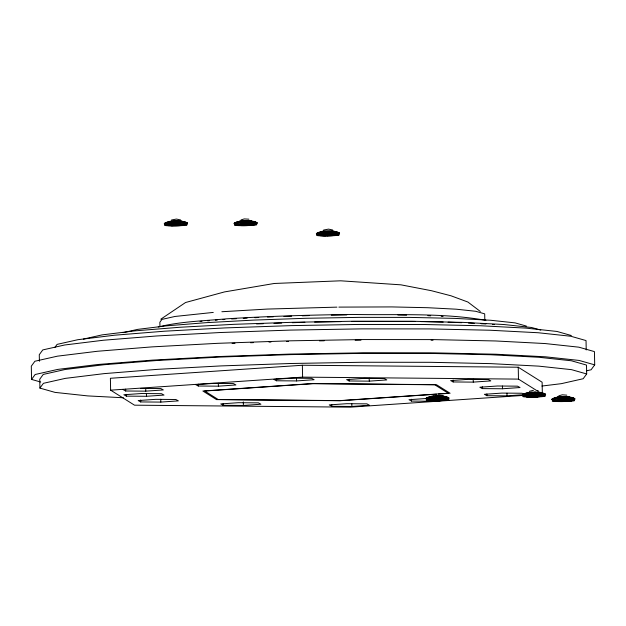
<?xml version="1.0" encoding="UTF-8"?>
<svg xmlns="http://www.w3.org/2000/svg" width="626" height="626" viewBox="0 0 626 626"><rect width="100%" height="100%" fill="white"/><g stroke="black" fill="none" stroke-linecap="round" stroke-linejoin="round"><path stroke-width="0.94" d="M169.904 225.634L169.372 225.595L169.967 225.516M169.411 225.462L167.588 225.47L169.45 225.563M175.233 224.108L173.785 224.077M237.168 224.804L240.329 224.538L238.537 224.601M239.195 225.25L236.362 224.961L237.434 224.867M240.947 225.258L240.157 225.423M245.016 223.897L243.24 223.944M239.234 225.352L249.265 225.274M322.844 231.268L323.29 231.088M321.537 235.619L322.46 235.689M430.931 400.358C425.641 400.311 436.173 400.523 430.899 400.476M525.66 396.195L528.704 395.953L526.92 396.008M531.568 395.327L533.321 395.327M537.836 396.657L536.012 396.688L537.64 396.688M555.559 400.726L558.048 400.46L556.256 400.515M557.703 401.219L556.866 401.305L567.524 401.031L562.391 401.289L564.222 401.258L563.619 401.329M559.597 400.984L560.786 400.992M560.982 399.818L562.735 399.818M567.179 401.164L565.348 401.196L567.109 401.18M54.9 347.391L57.115 344.378L77.835 339.707L114.55 335.207L164.763 331.185L225.039 327.914L291.286 325.614L358.98 324.448L423.512 324.495L480.478 325.747L526.004 328.118L556.983 331.451L571.303 335.52M31.558 379.419L35.158 374.497L57.709 369.41L97.664 364.52L152.298 360.138L217.895 356.577L289.987 354.081L363.651 352.814L433.873 352.861L495.87 354.222L545.403 356.804L579.113 360.435L594.7 364.856L594.442 351.609L578.862 347.18L545.152 343.549L495.612 340.967L433.622 339.605L363.401 339.558L289.728 340.826L217.645 343.322L152.048 346.882L97.406 351.264L57.451 356.163L34.907 361.241L31.3 366.163L31.558 379.419L40.721 382.024M39.915 388.097L43.421 383.315L65.307 378.378L104.104 373.628L157.149 369.371L220.837 365.92L290.832 363.495L362.352 362.258L430.531 362.305L490.721 363.628L538.814 366.14L571.546 369.661L586.679 373.957L586.507 365.068L571.374 360.772L538.65 357.25L490.549 354.746L430.359 353.424L362.18 353.377L290.66 354.606L220.673 357.031L156.977 360.49L103.932 364.739L65.143 369.489L43.249 374.426L39.751 379.207L39.915 388.097L55.049 392.392L87.781 395.914L123.369 397.768M586.679 373.957L583.174 378.738L561.287 383.675L541.889 386.046M594.7 364.856L591.093 369.778L586.398 370.842M160.788 319.197L185.546 302.514L224.491 291.919L274.305 283.468L340.693 280.808L400.969 284.838L431.431 290.714L451.017 295.801L467.88 302.029L480.33 311.458M241.088 219.882L244.257 218.928L248.898 219.178M240.024 221.252L251.48 221.064L250.455 221.307M442.973 396.297L442.058 395.961M529.471 391.289L533.508 390.28M539.612 392.596L538.696 392.267M558.807 395.796L562.359 394.81L566.804 395.162M557.743 397.166L565.137 396.681L568.956 397.103M171.508 219.992L176.446 219.061L180.578 219.937M323.595 230.047L328.525 229.116L332.664 230M171.203 221.033L171.054 221.291M179.631 225.477L171.117 225.548L179.693 225.438L178.684 225.399M237.051 224.789C240.071 224.906 234.21 225.282 238.154 225.133M249.391 225.258L249.805 225.117L240.994 225.337M322.539 234.46L321.545 234.515M321.428 235.532L319.675 235.532L322.054 235.579M429.499 399.881C426.729 399.865 432.222 399.967 429.561 399.771M528.97 392.322L529.361 392.236M528.97 392.612L529.369 392.518M526.975 396.172L524.893 396.015M527.499 396.681C522.507 396.571 532.444 396.868 527.608 396.767M537.765 396.673L538.18 396.524L529.275 396.751L537.789 396.688M558.306 396.829L558.705 396.743M558.314 397.119L558.705 397.025M556.084 401.235L556.913 401.172L554.08 400.875L555.919 400.828L554.253 401.031L555.481 401.078M556.318 400.679L554.566 400.671L555.395 400.609M558.697 401.274L557.876 401.344M83.43 339.089L102.007 334.902L134.926 330.864L179.944 327.257L233.991 324.323L293.391 322.265L354.081 321.224L411.939 321.263L463.021 322.382L503.836 324.511L531.607 327.5L540.786 330.105M123.103 332.656L137.618 329.386L166.539 325.841L206.095 322.672L253.593 320.097L305.778 318.29L359.113 317.366L409.952 317.405L454.828 318.391L490.698 320.262L515.104 322.891L526.388 326.091M158.229 326.999C180.499 321.451 203.63 320.958 226.385 318.83C268.413 316.216 310.504 314.933 352.602 314.455C396.97 315.301 442.089 312.64 485.925 320.324M182.448 224.687L185.069 224.812L183.175 224.64L184.208 224.679L183.825 224.742M325.896 235.681L324.464 235.728M439.577 400.335L441.001 400.382M323.352 231.276L333.783 231.33M434.037 396.008L432.073 396.469M170.327 224.413L169.231 224.452M183.614 224.413L184.467 224.507M179.482 225.485L178.613 225.524M246.378 223.803L246.073 223.834A11.119 0.736 -1.1 0 0 235.266 224.961M320.762 234.664L319.143 234.64L320.809 234.586M213.27 312.421L174.944 316.466L161.938 319.401L159.857 322.241L159.943 326.662M221.87 311.732L267.349 309.064L336.937 307.139M200.054 321.443L201.963 321.295M207.691 320.833L209.6 320.684M215.336 320.222L217.245 320.066M222.973 319.612L224.883 319.456M525.605 396.117L526.137 396.188M542.335 393.198L542.124 382.228L518.242 367.219L302.374 365.248L110.395 378.276L110.622 390.162L134.504 405.178L350.372 407.15L522.866 395.436M110.622 390.162L302.601 377.134L518.469 379.106L537.413 391.007M123.142 389.615L125.677 391L145.788 391.156L163.355 389.935L160.819 388.558L140.709 388.402M218.38 386.179L235.947 384.959L233.404 383.574L213.302 383.417L195.727 384.638L198.27 386.015L218.38 386.179L218.325 383.292M296.567 380.929L314.135 379.716L311.599 378.331L291.489 378.174L273.922 379.395L276.457 380.772L296.567 380.929L296.513 378.135M146.476 396.289L164.043 395.069L161.5 393.691L141.39 393.527L123.823 394.748L126.366 396.133L146.476 396.289L146.421 393.59M369.238 381.148L386.813 379.927L384.27 378.55L364.16 378.386L346.593 379.606L349.136 380.984L369.238 381.148L369.183 378.276M160.812 402.095L178.379 400.875L175.836 399.498L155.725 399.333L138.158 400.554L140.701 401.939L160.812 402.095L160.757 399.271M473.256 382.118L490.823 380.898L488.288 379.512L468.178 379.356L450.61 380.577L453.146 381.954L473.256 382.118L473.201 379.231M243.373 405.452L260.94 404.232L258.405 402.854L238.295 402.698L220.728 403.919L223.271 405.296L243.373 405.452L243.311 401.908M502.475 388.762L520.042 387.541L517.506 386.164L497.396 386.007L479.829 387.22L482.372 388.605L502.475 388.762L502.428 386.031M436.486 394.2L340.168 400.734L216.541 399.607L202.863 391.007L312.812 383.542L436.432 384.677L450.11 393.269L438.435 394.067M425.625 398.551L408.981 399.701L411.525 401.086L431.627 401.243L449.194 400.022L447.504 399.106M351.875 406.446L369.442 405.225L366.899 403.848L346.788 403.692L329.221 404.905L331.764 406.29L351.875 406.446L351.82 403.778M523.735 394.169L522.045 393.253L501.935 393.089L484.368 394.31L486.903 395.687L507.013 395.851L522.733 394.756M236.902 224.687L238.193 224.531L236.996 224.421M231.597 318.97L236.448 318.704M243.24 318.337L247.121 318.125M254.884 317.703L258.765 317.492M429.655 399.795L429.092 399.771L429.546 399.701M442.332 400.155L443.779 400.178L442.95 400.257A6.025 0.399 -1.1 0 1 433.239 400.718A6.025 0.399 -1.1 0 1 435 399.998A6.025 0.399 -1.1 0 1 443.028 400.288L442.269 400.257M532.257 392.228L528.712 392.776M267.498 317.022L273.304 316.819M283.938 316.451L291.677 316.185M302.311 315.817L309.08 315.582M256.566 323.939L263.327 323.705M273.961 323.337L281.692 323.071M292.326 322.703L304.885 322.265M232.082 343.377L235 343.275M250.549 342.735L253.467 342.633M269.024 342.093L270.964 342.023M286.52 341.483L288.461 341.42M174.247 224.437C171.704 224.648 176.97 224.335 174.411 224.554M167.588 225.203L168.417 225.117L166.586 225.149L168.582 225.29L166.751 225.321L167.58 225.25M183.614 224.75L182.424 224.734M241.425 223.975C238.882 224.186 244.148 223.865 241.597 224.092M246.597 223.787L247.301 223.779M249.14 223.772L250.22 223.772M236.957 224.499L237.434 224.491M238.076 224.421L237.598 224.429M243.068 225.078L241.824 225.047M238.365 225.321L239.985 225.305M319.667 235.259C319.839 234.68 321.975 235.259 319.902 235.079M319.667 235.313L318.83 235.399L320.668 235.353L318.673 235.212L319.737 235.141M534.972 395.202L535.676 395.186M537.523 395.186L538.595 395.186M432.926 399.091L434.17 399.114L432.863 399.2M438.333 398.895L439.037 398.887M532.405 395.64C529.893 395.843 535.12 395.546 532.569 395.757M440.876 398.879L441.956 398.879M537.757 395.554C535.222 395.765 540.488 395.468 537.93 395.671M525.817 396.281C522.741 396.415 528.735 396.43 525.425 396.195M542.327 395.898C545.825 396 538.736 395.875 542.226 395.976M443.544 399.325C441.001 399.537 446.275 399.231 443.709 399.443M429.585 399.912L430.931 399.959L428.106 400.045L429.937 400.022L429.021 399.897M445.751 399.411L446.581 399.333L444.695 399.545L446.588 399.717L445.282 399.803M445.689 399.591L446.526 399.513L444.796 399.396L446.518 399.13L444.757 399.145L445.681 399.216M445.587 399.678L443.897 400.006L445.203 399.92M559.143 399.889C556.639 400.092 561.858 399.795 559.315 400.006M566.859 399.693L567.931 399.693M558.102 400.953L557.03 400.953M563.611 400.953L562.539 400.953M435.618 395.929L440.767 395.898M173.058 225.673L172.377 225.673M237.285 224.789L237.919 224.687M251.284 225.024C248.225 225.164 253.632 225.157 251.284 225.024A11.119 0.736 -1.1 0 1 236.612 225.11M336.256 234.75L335.246 234.719L337.156 234.875L336.154 234.836M327.969 235.689L327.288 235.689M338.869 307.108L391.923 306.92L427.683 307.71L456.26 309.197L475.705 311.286L484.696 313.845L484.814 320.027M331.295 315.199L346.741 314.933M314.581 322.077L340.763 321.631M351.429 321.443L414.905 321.451M319.401 340.849L324.237 340.771M355.161 340.239L360.959 340.137M525.496 396.031L526.294 396.094M435.923 399.075L435.453 399.075M571.671 400.405L570.669 400.366L572.571 400.523L571.569 400.491M568.752 400.57L569.754 400.609L568.682 400.695M569.003 400.945C565.943 401.078 571.35 401.078 569.003 400.945A11.119 0.736 -1.1 0 1 554.331 401.023M563.478 401.43L558.619 401.258M534.017 392.181L535.793 392.173M236.886 224.617L238.029 224.664M253.546 224.695L254.852 224.609L252.161 224.898L253.467 224.812M565.02 399.693L563.721 399.764L565.223 399.701A11.119 0.736 -1.1 0 0 552.343 400.71M429.334 399.771L429.882 399.795M397.878 315.003L406.579 315.191M420.758 321.584L443.2 322.077M448.075 322.187L461.691 322.687M431.079 340.192L433.02 340.231M237.825 224.664L238.623 224.711M236.847 224.781L237.371 224.812M525.746 396.219L524.893 396.156L525.543 396.219M530.543 396.876L532.053 396.79L530.378 396.868M559.879 401.383L561.389 401.297L559.714 401.376M433.896 400.57L435.406 400.491L433.732 400.562M427.84 315.66L430.696 315.809M441.173 316.357L443.083 316.459M468.475 323.039L474.297 323.345M481.081 323.697L485.925 323.955M249.79 220.602L250.408 220.665M247.669 223.787L246.073 223.834A11.119 0.736 -1.1 0 1 255.791 224.624M492.646 324.409L494.524 324.604M181.704 221.275L174.098 221.025L170.554 221.573M537.46 390.655L538.736 391.14M586.218 349.942L586.038 340.567L570.904 336.264L538.18 332.742L490.08 330.238L429.89 328.916L361.711 328.869L290.19 330.098L220.195 332.523L156.508 335.982L103.462 340.231L64.674 344.989L42.779 349.918L39.274 354.699L39.407 361.265M518.242 367.219L518.469 379.106M506.966 393.206L507.013 395.851M486.872 393.926L486.903 395.687M482.333 386.782L482.372 388.605M453.114 380.029L453.146 381.954M411.485 399.231L411.525 401.086M349.097 379.074L349.136 380.984M331.725 404.513L331.764 406.29M302.374 365.248L302.601 377.134M276.426 378.91L276.457 380.772M223.232 403.52L223.271 405.296M198.231 384.098L198.27 386.015M145.733 388.386L145.788 391.156M140.662 400.053L140.701 401.939M126.327 394.333L126.366 396.133M125.646 389.153L125.677 391M165.014 224.116A11.597 0.767 -1.1 0 1 176.336 222.864A11.597 0.767 -1.1 0 1 186.423 223.764M166.837 225.313A11.119 0.736 -1.1 0 1 174.889 223.998A11.119 0.736 -1.1 0 1 186.008 224.828M184.459 225.024A11.119 0.736 -1.1 0 1 179.764 225.337M169.912 225.274A6.025 0.399 -1.1 0 1 172.995 224.711A6.025 0.399 -1.1 0 1 180.765 224.726A6.025 0.399 -1.1 0 1 179.044 225.282M166.007 223.075A10.517 0.696 -1.1 0 1 174.904 221.964A10.517 0.696 -1.1 0 1 186.235 222.566M165.514 223.114A10.517 0.696 -1.1 0 1 169.802 222.582M170.577 222.527A10.517 0.696 -1.1 0 1 184.459 222.465M185.742 222.598A10.517 0.696 -1.1 0 1 186.243 222.95M164.81 223.568A11.119 0.736 -1.1 0 1 174.857 222.574M177.761 222.52A11.119 0.736 -1.1 0 1 186.838 223.2M164.81 223.31A11.119 0.736 -1.1 0 1 177.753 222.269A11.119 0.736 -1.1 0 1 185.977 223.146M170.593 221.714A6.44 0.43 -1.1 0 1 175.257 220.955A6.44 0.43 -1.1 0 1 181.689 221.432M169.513 221.894A6.44 0.43 -1.1 0 1 177.761 221.401A6.44 0.43 -1.1 0 1 181.704 221.909M165.006 223.756A11.597 0.767 -1.1 0 1 176.329 222.512A11.597 0.767 -1.1 0 1 186.415 223.404M166.978 222.653A9.468 0.626 -1.1 0 1 176.227 221.627A9.468 0.626 -1.1 0 1 184.467 222.363M166.986 223.028A9.468 0.626 -1.1 0 1 166.539 222.715M167.267 222.543A9.468 0.626 -1.1 0 1 178.676 221.987A9.468 0.626 -1.1 0 1 185.202 222.574M168.292 222.175A8.068 0.532 -1.1 0 1 176.164 221.307A8.068 0.532 -1.1 0 1 183.175 221.925M168.3 222.598A8.068 0.532 -1.1 0 1 169.662 222.042M171.203 221.917A8.068 0.532 -1.1 0 1 183.426 221.933M317.092 234.179A11.597 0.767 -1.1 0 1 326.905 232.958A11.597 0.767 -1.1 0 1 339.402 233.615M317.562 235.235A11.119 0.736 -1.1 0 1 328.423 234.03A11.119 0.736 -1.1 0 1 338.087 234.891M336.545 235.086A11.119 0.736 -1.1 0 1 334.409 235.259M321.999 235.329A6.025 0.399 -1.1 0 1 328.666 234.672A6.025 0.399 -1.1 0 1 332.281 235.251M322.672 231.769A6.44 0.43 -1.1 0 1 327.335 231.01A6.44 0.43 -1.1 0 1 333.775 231.495M321.592 231.956A6.44 0.43 -1.1 0 1 329.847 231.456A6.44 0.43 -1.1 0 1 333.783 231.972M318.086 233.13A10.517 0.696 -1.1 0 1 326.983 232.027A10.517 0.696 -1.1 0 1 338.322 232.622M317.593 233.169A10.517 0.696 -1.1 0 1 325.637 232.457A10.517 0.696 -1.1 0 1 336.545 232.528M337.829 232.661A10.517 0.696 -1.1 0 1 338.322 233.013M317.092 233.819A11.597 0.767 -1.1 0 1 326.897 232.598A11.597 0.767 -1.1 0 1 339.394 233.255M316.897 233.623A11.119 0.736 -1.1 0 1 329.847 232.582M332.617 232.59A11.119 0.736 -1.1 0 1 338.924 233.263M316.889 233.373A11.119 0.736 -1.1 0 1 329.839 232.332A11.119 0.736 -1.1 0 1 338.056 233.208M319.064 232.715A9.468 0.626 -1.1 0 1 328.314 231.69A9.468 0.626 -1.1 0 1 336.545 232.426M319.072 233.091A9.468 0.626 -1.1 0 1 318.618 232.778M320.668 232.442A9.468 0.626 -1.1 0 1 331.913 232.058A9.468 0.626 -1.1 0 1 337.289 232.629M320.371 232.23A8.068 0.532 -1.1 0 1 328.251 231.362A8.068 0.532 -1.1 0 1 335.262 231.988M319.917 232.528A8.068 0.532 -1.1 0 1 321.741 232.105M325.152 231.878A8.068 0.532 -1.1 0 1 334.527 231.894M234.797 223.912A11.597 0.767 -1.1 0 1 246.12 222.66A11.597 0.767 -1.1 0 1 256.206 223.56M234.116 223.372A11.597 0.767 -1.1 0 1 247.622 222.285A11.597 0.767 -1.1 0 1 256.198 223.2M236.761 222.449A9.468 0.626 -1.1 0 1 246.01 221.424A9.468 0.626 -1.1 0 1 254.242 222.16M254.532 222.05A9.468 0.626 -1.1 0 1 254.25 222.535M236.315 222.512A9.468 0.626 -1.1 0 1 241.613 221.948M242.372 221.909A9.468 0.626 -1.1 0 1 253.381 221.925M234.711 223.161A11.119 0.736 -1.1 0 1 247.544 222.316A11.119 0.736 -1.1 0 1 256.621 222.989M239.586 221.424A6.44 0.43 -1.1 0 1 246.714 220.72A6.44 0.43 -1.1 0 1 250.58 221.338M238.068 221.964A8.068 0.532 -1.1 0 1 245.948 221.095A8.068 0.532 -1.1 0 1 252.959 221.721M239.445 221.839A8.068 0.532 -1.1 0 1 248.029 221.502A8.068 0.532 -1.1 0 1 253.671 221.854M235.791 222.864A10.517 0.696 -1.1 0 1 246.057 221.729A10.517 0.696 -1.1 0 1 255.205 222.543M239.601 221.901A6.44 0.43 -1.1 0 1 240.689 221.455M243.404 221.275A6.44 0.43 -1.1 0 1 250.893 221.291M234.594 223.106A11.119 0.736 -1.1 0 1 246.088 222.081A11.119 0.736 -1.1 0 1 256.613 222.739M235.188 223.091A10.517 0.696 -1.1 0 1 236.104 222.715M237.575 222.535A10.517 0.696 -1.1 0 1 248.772 222.097A10.517 0.696 -1.1 0 1 256.128 222.559M433.231 400.304A6.025 0.399 -1.1 0 1 432.136 399.795A6.025 0.399 -1.1 0 1 440.07 399.521A6.025 0.399 -1.1 0 1 442.551 399.991M436.064 400.335A6.025 0.399 -1.1 0 1 434.561 400.335M427.527 397.972A10.517 0.696 -1.1 0 1 437.793 396.837A10.517 0.696 -1.1 0 1 446.941 397.651M427.535 398.363A10.517 0.696 -1.1 0 1 438.263 397.22M442.605 397.228A10.517 0.696 -1.1 0 1 447.762 397.854M425.86 398.832A11.597 0.767 -1.1 0 1 437.856 397.768A11.597 0.767 -1.1 0 1 448.834 398.457M426.361 399.897A11.119 0.736 -1.1 0 1 440.72 398.848A11.119 0.736 -1.1 0 1 445.978 399.928M438.45 400.335A11.119 0.736 -1.1 0 1 430.32 400.319M432.104 396.61A6.44 0.43 -1.1 0 1 436.768 395.851A6.44 0.43 -1.1 0 1 443.208 396.328M430.962 396.907A6.44 0.43 -1.1 0 1 431.024 396.79M432.425 396.563A6.44 0.43 -1.1 0 1 439.28 396.297A6.44 0.43 -1.1 0 1 443.779 396.579M425.852 398.48A11.597 0.767 -1.1 0 1 437.848 397.408A11.597 0.767 -1.1 0 1 448.826 398.097M426.329 398.465A11.119 0.736 -1.1 0 1 428.849 397.878M429.499 397.815A11.119 0.736 -1.1 0 1 441.15 397.416A11.119 0.736 -1.1 0 1 448.466 397.909M426.971 398.386A11.119 0.736 -1.1 0 1 436.377 397.22A11.119 0.736 -1.1 0 1 448.349 397.846M428.497 397.557A9.468 0.626 -1.1 0 1 437.746 396.532A9.468 0.626 -1.1 0 1 445.978 397.267M427.957 397.784A9.468 0.626 -1.1 0 1 430.109 397.283M431.917 397.134A9.468 0.626 -1.1 0 1 446.268 397.158M430.79 397.181A8.068 0.532 -1.1 0 1 434.577 396.297A8.068 0.532 -1.1 0 1 445.399 396.54M429.436 397.228A8.068 0.532 -1.1 0 1 436.643 396.649M443.967 396.727A8.068 0.532 -1.1 0 1 445.407 396.962M565.286 399.662A11.119 0.736 -1.1 0 1 573.502 400.546M552.508 399.474A11.597 0.767 -1.1 0 1 563.83 398.222A11.597 0.767 -1.1 0 1 573.917 399.114M552.312 399.278A11.119 0.736 -1.1 0 1 563.815 398.253A11.119 0.736 -1.1 0 1 574.339 398.911M552.304 399.02A11.119 0.736 -1.1 0 1 563.807 397.995A11.119 0.736 -1.1 0 1 574.332 398.66M552.508 399.826A11.597 0.767 -1.1 0 1 563.838 398.582A11.597 0.767 -1.1 0 1 573.917 399.474M552.899 398.621A10.517 0.696 -1.1 0 1 565.145 397.635A10.517 0.696 -1.1 0 1 572.923 398.465M552.907 399.005A10.517 0.696 -1.1 0 1 562.406 398.066A10.517 0.696 -1.1 0 1 573.846 398.48M554.48 398.363A9.468 0.626 -1.1 0 1 562.492 397.369A9.468 0.626 -1.1 0 1 572.696 397.901M554.033 398.426A9.468 0.626 -1.1 0 1 559.331 397.862M560.09 397.831A9.468 0.626 -1.1 0 1 571.1 397.846M572.25 397.964A9.468 0.626 -1.1 0 1 572.704 398.285M557.304 397.338A6.44 0.43 -1.1 0 1 563.596 396.641A6.44 0.43 -1.1 0 1 569.19 397.142M557.312 397.815A6.44 0.43 -1.1 0 1 559.636 397.275M561.123 397.197A6.44 0.43 -1.1 0 1 568.611 397.205M555.786 397.886A8.068 0.532 -1.1 0 1 563.666 397.017A8.068 0.532 -1.1 0 1 570.677 397.635M555.794 398.308A8.068 0.532 -1.1 0 1 555.411 398.042M557.163 397.753A8.068 0.532 -1.1 0 1 565.747 397.424A8.068 0.532 -1.1 0 1 571.389 397.776M528.07 396.477A6.025 0.399 -1.1 0 1 534.737 395.82A6.025 0.399 -1.1 0 1 538.352 396.399M535.809 396.563A6.025 0.399 -1.1 0 1 528.806 396.555M523.172 395.319A11.597 0.767 -1.1 0 1 534.494 394.075A11.597 0.767 -1.1 0 1 544.581 394.967M544.166 396.039A11.119 0.736 -1.1 0 1 542.617 396.227M536.998 396.571A11.119 0.736 -1.1 0 1 526.967 396.626M523 396.203A11.119 0.736 -1.1 0 1 534.502 395.178A11.119 0.736 -1.1 0 1 545.027 395.835M523.555 394.114A10.517 0.696 -1.1 0 1 535.801 393.128A10.517 0.696 -1.1 0 1 543.579 393.957M523.563 394.497A10.517 0.696 -1.1 0 1 534.447 393.527A10.517 0.696 -1.1 0 1 544.401 394.153M522.968 394.771A11.119 0.736 -1.1 0 1 531.584 393.817A11.119 0.736 -1.1 0 1 544.471 394.036M545.113 394.208A11.119 0.736 -1.1 0 1 544.996 394.403M523.61 394.693A11.119 0.736 -1.1 0 1 533.016 393.519A11.119 0.736 -1.1 0 1 544.996 394.153M527.968 392.831A6.44 0.43 -1.1 0 1 535.089 392.126A6.44 0.43 -1.1 0 1 538.955 392.745M527.976 393.308A6.44 0.43 -1.1 0 1 528.164 392.979M530.292 392.768A6.44 0.43 -1.1 0 1 540.05 392.784M523.164 394.959A11.597 0.767 -1.1 0 1 534.494 393.715A11.597 0.767 -1.1 0 1 544.573 394.607M525.136 393.856A9.468 0.626 -1.1 0 1 533.149 392.862A9.468 0.626 -1.1 0 1 543.352 393.394M524.596 394.083A9.468 0.626 -1.1 0 1 526.748 393.582M528.563 393.441A9.468 0.626 -1.1 0 1 542.914 393.457M526.45 393.378A8.068 0.532 -1.1 0 1 533.274 392.525A8.068 0.532 -1.1 0 1 541.96 392.987M526.693 393.386A8.068 0.532 -1.1 0 1 536.412 392.917A8.068 0.532 -1.1 0 1 541.967 393.41M167.064 224.961L168.895 224.93L167.064 224.961M168.715 224.773L170.546 224.75L168.715 224.773M170.828 224.624L172.659 224.593L170.828 224.624M176.219 224.053L178.05 224.022L176.219 224.053M176.227 224.437L178.058 224.405L176.227 224.437M178.77 224.038L180.601 224.006L178.84 224.022M178.778 224.421L180.609 224.39L178.848 224.405M180.437 225.305L182.26 225.274L180.507 225.29M181.196 224.491L183.027 224.46L181.274 224.476M182.385 225.086L184.216 225.055L182.456 225.07M240.611 224.421L242.434 224.39L240.611 224.421M241.839 225.415L243.67 225.383L241.839 225.415M243.201 224.296L245.032 224.264L243.201 224.296M244.672 225.368L246.503 225.337L244.672 225.368M246.01 224.225L247.841 224.194L246.01 224.225M248.561 224.21L250.392 224.178L248.561 224.21M250.979 224.288L252.81 224.257L250.979 224.288M252.951 224.053L254.782 224.022L252.951 224.053M252.959 224.437L254.79 224.405L252.959 224.437M320.802 234.836L322.633 234.805L320.872 234.82M322.906 234.687L324.738 234.656L322.906 234.687M323.251 235.532L332.109 235.384L323.251 235.532M325.504 234.562L327.335 234.531L325.504 234.562M328.306 234.116L330.137 234.085L328.306 234.116M328.314 234.492L330.145 234.468L328.384 234.476M330.857 234.101L332.688 234.069L330.927 234.085M330.864 234.476L332.688 234.453L330.935 234.46M332.516 235.368L334.347 235.337L332.586 235.353M333.282 234.554L335.113 234.523L333.282 234.554M334.472 235.149L336.303 235.118L334.542 235.133M430.226 399.294L432.057 399.263L430.226 399.294M430.234 399.678L432.065 399.646L430.305 399.662M432.347 399.529L434.17 399.498L432.347 399.529M432.683 400.366L441.541 400.225L432.683 400.366M434.937 399.404L436.768 399.372L435.007 399.388M436.408 400.476L438.239 400.444L436.478 400.46M437.746 399.333L439.577 399.302L437.746 399.333M440.297 399.318L442.128 399.286L440.297 399.318M524.909 396.524L526.74 396.493L524.987 396.508M526.865 395.601L528.696 395.569L526.865 395.601M528.986 395.828L530.817 395.796L528.986 395.828M533.047 396.782L534.878 396.751L533.047 396.782M534.385 395.64L536.216 395.609L534.385 395.64M539.354 395.695L541.185 395.663L539.354 395.695M540.426 396.477L538.634 396.54L540.426 396.477M540.543 396.289L542.374 396.258L540.543 396.289M558.322 400.335L560.153 400.311L558.322 400.335M560.919 400.21L562.751 400.178L560.919 400.21M563.729 400.147L565.56 400.116L563.729 400.147M566.28 400.131L568.111 400.1L566.28 400.131M568.698 400.202L570.529 400.17L568.698 400.202M569.887 400.797L571.718 400.765L569.887 400.797M570.669 399.975L572.5 399.944L570.669 399.975M313.016 383.675L204.702 391.023L218.177 399.498L339.965 400.609L448.271 393.253L434.796 384.787L313.016 383.675M168.809 225.798A11.119 0.736 -1.1 0 0 186.877 225.008A11.119 0.736 -1.1 0 0 172.064 224.476A11.119 0.736 -1.1 0 0 168.809 225.798M171.72 225.814A6.025 0.399 -1.1 0 0 181.509 225.391A6.025 0.399 -1.1 0 0 173.488 225.102A6.025 0.399 -1.1 0 0 171.72 225.814M323.806 235.877A6.025 0.399 -1.1 0 0 333.588 235.446A6.025 0.399 -1.1 0 0 325.567 235.157A6.025 0.399 -1.1 0 0 323.806 235.877M320.895 235.861A11.119 0.736 -1.1 0 0 338.956 235.071A11.119 0.736 -1.1 0 0 324.151 234.539A11.119 0.736 -1.1 0 0 320.895 235.861M238.592 225.595A11.119 0.736 -1.1 0 0 256.652 224.804A11.119 0.736 -1.1 0 0 241.847 224.272A11.119 0.736 -1.1 0 0 238.592 225.595M241.495 225.196A6.025 0.399 -1.1 0 0 251.276 224.773A6.025 0.399 -1.1 0 0 243.256 224.484A6.025 0.399 -1.1 0 0 241.495 225.196M241.503 225.61A6.025 0.399 -1.1 0 0 251.284 225.18A6.025 0.399 -1.1 0 0 243.264 224.89A6.025 0.399 -1.1 0 0 241.503 225.61M430.328 400.703A11.119 0.736 -1.1 0 0 448.388 399.912A11.119 0.736 -1.1 0 0 433.583 399.38A11.119 0.736 -1.1 0 0 430.328 400.703M556.311 401.509A11.119 0.736 -1.1 0 0 574.371 400.726A11.119 0.736 -1.1 0 0 559.566 400.186A11.119 0.736 -1.1 0 0 556.311 401.509M559.214 401.117A6.025 0.399 -1.1 0 0 568.995 400.687A6.025 0.399 -1.1 0 0 560.974 400.405A6.025 0.399 -1.1 0 0 559.214 401.117M559.221 401.524A6.025 0.399 -1.1 0 0 569.003 401.102A6.025 0.399 -1.1 0 0 560.982 400.812A6.025 0.399 -1.1 0 0 559.221 401.524M529.878 397.017A6.025 0.399 -1.1 0 0 539.667 396.594A6.025 0.399 -1.1 0 0 531.646 396.305A6.025 0.399 -1.1 0 0 529.878 397.017M526.967 397.001A11.119 0.736 -1.1 0 0 545.035 396.219A11.119 0.736 -1.1 0 0 530.222 395.679A11.119 0.736 -1.1 0 0 526.967 397.001"/></g></svg>
